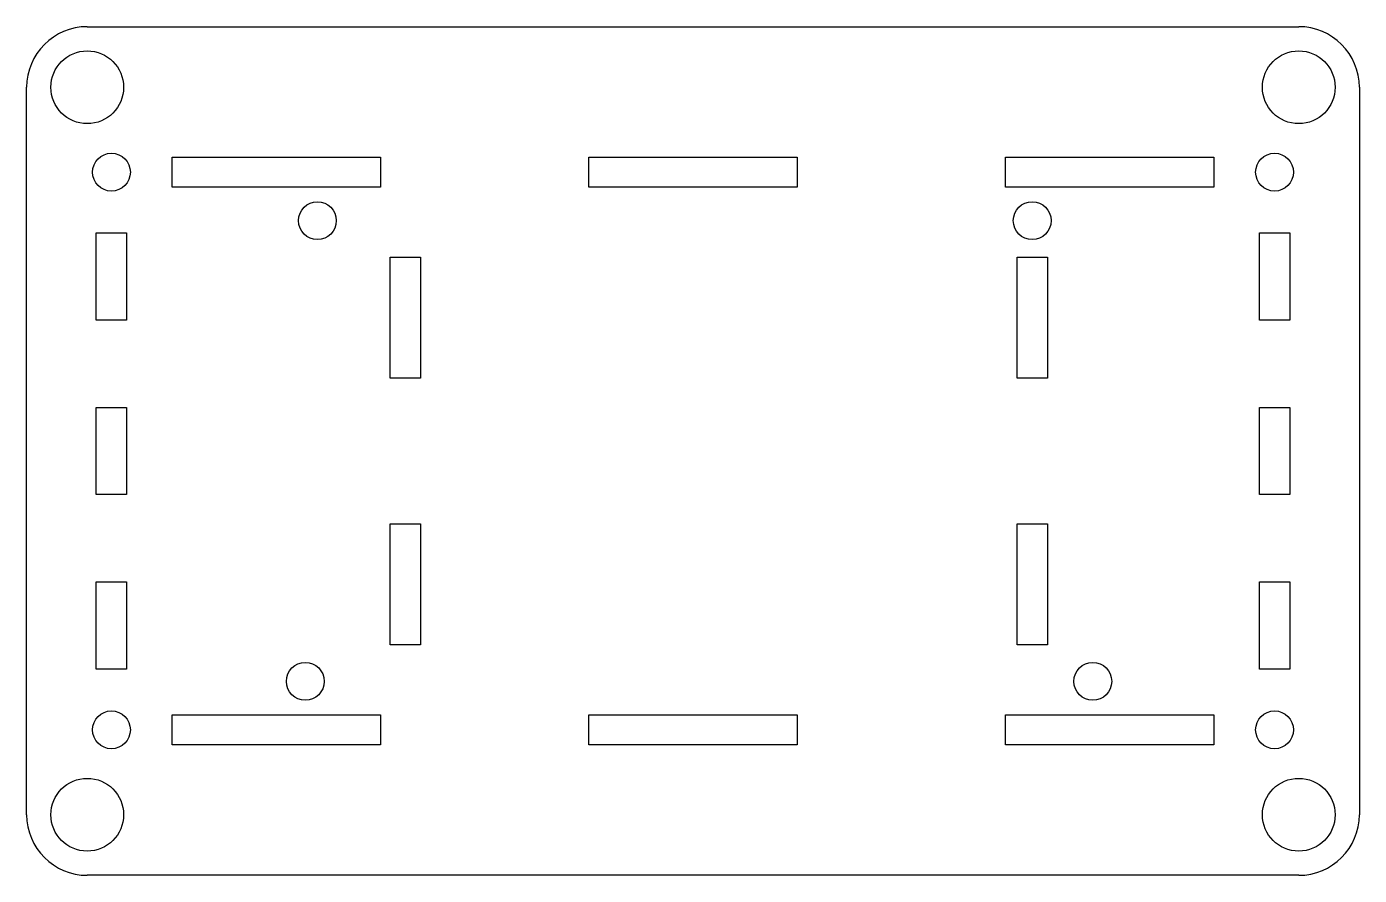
# Model space of a CAD drawing. Extents: x -70 to 70, y -44 to 44.
import ezdxf

# ---------------------------------------------------------------- set-up
doc = ezdxf.new("R2010")
doc.units = 0
doc.layers.get('0').update_dxf_attribs({"linetype": 'continuous'})

# ---------------------------------------------------------------- blocks, each defined once
blk = doc.blocks.new('FILLET003')
at = {"color": 0}
for p, q in [((-63.5, 44.45), (63.5, 44.45)), ((-69.85, -38.1), (-69.85, 38.1)), ((69.85, 38.1), (69.85, -38.1)), ((-54.61, 27.6225), (-54.61, 30.7975)), ((-54.61, 30.7975), (-32.766, 30.7975)), ((-32.766, 30.7975), (-32.766, 27.6225)), ((-10.922, 27.6225), (-10.922, 30.7975)), ((-10.922, 30.7975), (10.922, 30.7975)), ((10.922, 30.7975), (10.922, 27.6225)), ((32.766, 30.7975), (54.61, 30.7975)), ((32.766, 27.6225), (32.766, 30.7975)), ((54.61, 30.7975), (54.61, 27.6225)), ((-32.766, 27.6225), (-54.61, 27.6225)), ((10.922, 27.6225), (-10.922, 27.6225)), ((54.61, 27.6225), (32.766, 27.6225)), ((-62.5475, 22.86), (-59.3725, 22.86)), ((-62.5475, 13.716), (-62.5475, 22.86)), ((-59.3725, 22.86), (-59.3725, 13.716)), ((59.3725, 22.86), (62.5475, 22.86)), ((59.3725, 13.716), (59.3725, 22.86)), ((62.5475, 22.86), (62.5475, 13.716)), ((-31.75, 20.32), (-28.575, 20.32)), ((-31.75, 7.62), (-31.75, 20.32)), ((-28.575, 20.32), (-28.575, 7.62)), ((33.9725, 20.32), (37.1475, 20.32)), ((33.9725, 7.62), (33.9725, 20.32)), ((37.1475, 20.32), (37.1475, 7.62)), ((-59.3725, 13.716), (-62.5475, 13.716)), ((62.5475, 13.716), (59.3725, 13.716)), ((-28.575, 7.62), (-31.75, 7.62)), ((37.1475, 7.62), (33.9725, 7.62)), ((-62.5475, -4.572), (-62.5475, 4.572)), ((-62.5475, 4.572), (-59.3725, 4.572)), ((-59.3725, 4.572), (-59.3725, -4.572)), ((59.3725, 4.572), (62.5475, 4.572)), ((59.3725, -4.572), (59.3725, 4.572)), ((62.5475, 4.572), (62.5475, -4.572)), ((-59.3725, -4.572), (-62.5475, -4.572)), ((62.5475, -4.572), (59.3725, -4.572)), ((-31.75, -20.32), (-31.75, -7.62)), ((-31.75, -7.62), (-28.575, -7.62)), ((-28.575, -7.62), (-28.575, -20.32)), ((33.9725, -20.32), (33.9725, -7.62)), ((33.9725, -7.62), (37.1475, -7.62)), ((37.1475, -7.62), (37.1475, -20.32)), ((-62.5475, -22.86), (-62.5475, -13.716)), ((-62.5475, -13.716), (-59.3725, -13.716)), ((-59.3725, -13.716), (-59.3725, -22.86)), ((59.3725, -22.86), (59.3725, -13.716)), ((59.3725, -13.716), (62.5475, -13.716)), ((62.5475, -13.716), (62.5475, -22.86)), ((-28.575, -20.32), (-31.75, -20.32)), ((37.1475, -20.32), (33.9725, -20.32)), ((-59.3725, -22.86), (-62.5475, -22.86)), ((62.5475, -22.86), (59.3725, -22.86)), ((-54.61, -27.6225), (-32.766, -27.6225)), ((-54.61, -30.7975), (-54.61, -27.6225)), ((-32.766, -27.6225), (-32.766, -30.7975)), ((-10.922, -27.6225), (10.922, -27.6225)), ((-10.922, -30.7975), (-10.922, -27.6225)), ((10.922, -27.6225), (10.922, -30.7975)), ((32.766, -27.6225), (54.61, -27.6225)), ((32.766, -30.7975), (32.766, -27.6225)), ((54.61, -27.6225), (54.61, -30.7975)), ((-32.766, -30.7975), (-54.61, -30.7975)), ((10.922, -30.7975), (-10.922, -30.7975)), ((54.61, -30.7975), (32.766, -30.7975)), ((63.5, -44.45), (-63.5, -44.45))]:
    blk.add_line(p, q, dxfattribs=at)
for centre, radius in [((-63.5, 38.1), 3.81), ((63.5, 38.1), 3.81), ((-60.96, 29.21), 1.9812), ((60.96, 29.21), 1.9812), ((-39.37, 24.13), 1.9812), ((35.56, 24.13), 1.9812), ((-40.64, -24.13), 1.9812), ((41.91, -24.13), 1.9812), ((-60.96, -29.21), 1.9812), ((60.96, -29.21), 1.9812), ((-63.5, -38.1), 3.81), ((63.5, -38.1), 3.81)]:
    blk.add_circle(centre, radius, dxfattribs=at)
for centre, start, end in [((-63.5, 38.1), 90, -180), ((63.5, 38.1), 0, 90), ((-63.5, -38.1), -180, -90), ((63.5, -38.1), -90, 0)]:
    blk.add_arc(centre, 6.35, start, end, dxfattribs=at)

msp = doc.modelspace()

# ---------------------------------------------------------------- block references
msp.add_blockref('FILLET003', (0, 0))

doc.saveas('drawing.dxf')
